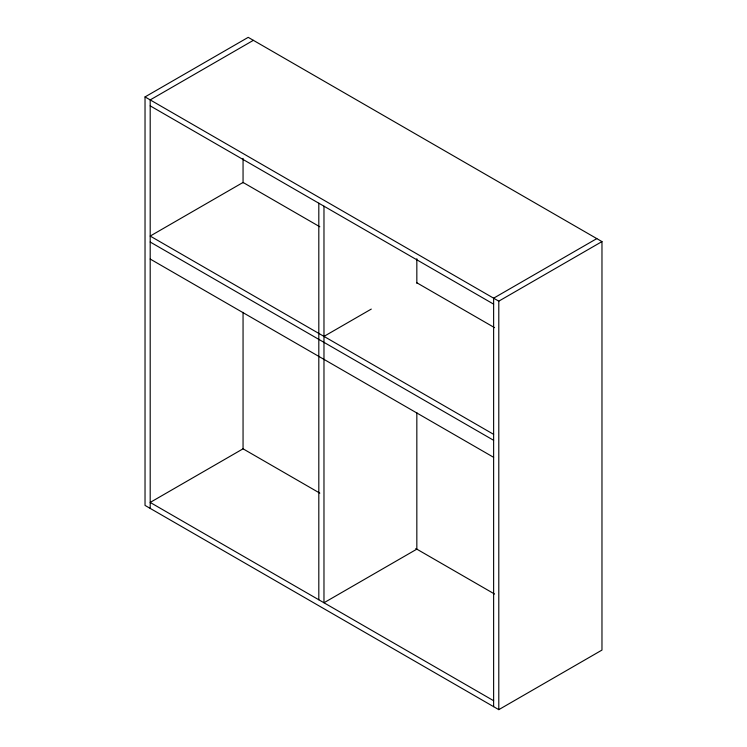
<?xml version="1.0" encoding="UTF-8"?>
<svg xmlns="http://www.w3.org/2000/svg" width="747" height="747" viewBox="0 0 747 747"><rect width="100%" height="100%" fill="white"/><g stroke="black" fill="none" stroke-linecap="round" stroke-linejoin="round"><path stroke-width="1.12" d="M145.03 96.923L248.209 37.35L601.97 241.589L601.97 650.077L498.791 709.65L145.03 505.411L145.03 96.923L498.791 301.162L601.97 241.589M253.373 40.329L150.194 99.902L150.194 508.39M323.974 336.393L371.287 309.081M596.806 238.61L493.627 298.184L493.627 706.671M243.354 448.639L150.194 502.432L493.627 700.714M150.194 105.859L493.627 304.141M319.819 226.771L243.055 182.445L150.194 236.061L493.627 434.343M416.789 282.758L494.57 327.662M150.194 242.019L493.627 440.3M150.194 259.041L493.627 457.323M319.819 493.141L243.055 448.816L243.055 312.349M415.78 548.541L494.57 594.033M498.791 301.162L498.791 709.65M416.835 258.714L416.835 283.216M416.835 412.68L416.835 549.148L323.974 602.764L323.974 206.191M318.81 203.212L318.81 599.785M243.055 158.383L243.055 182.875"/></g></svg>
